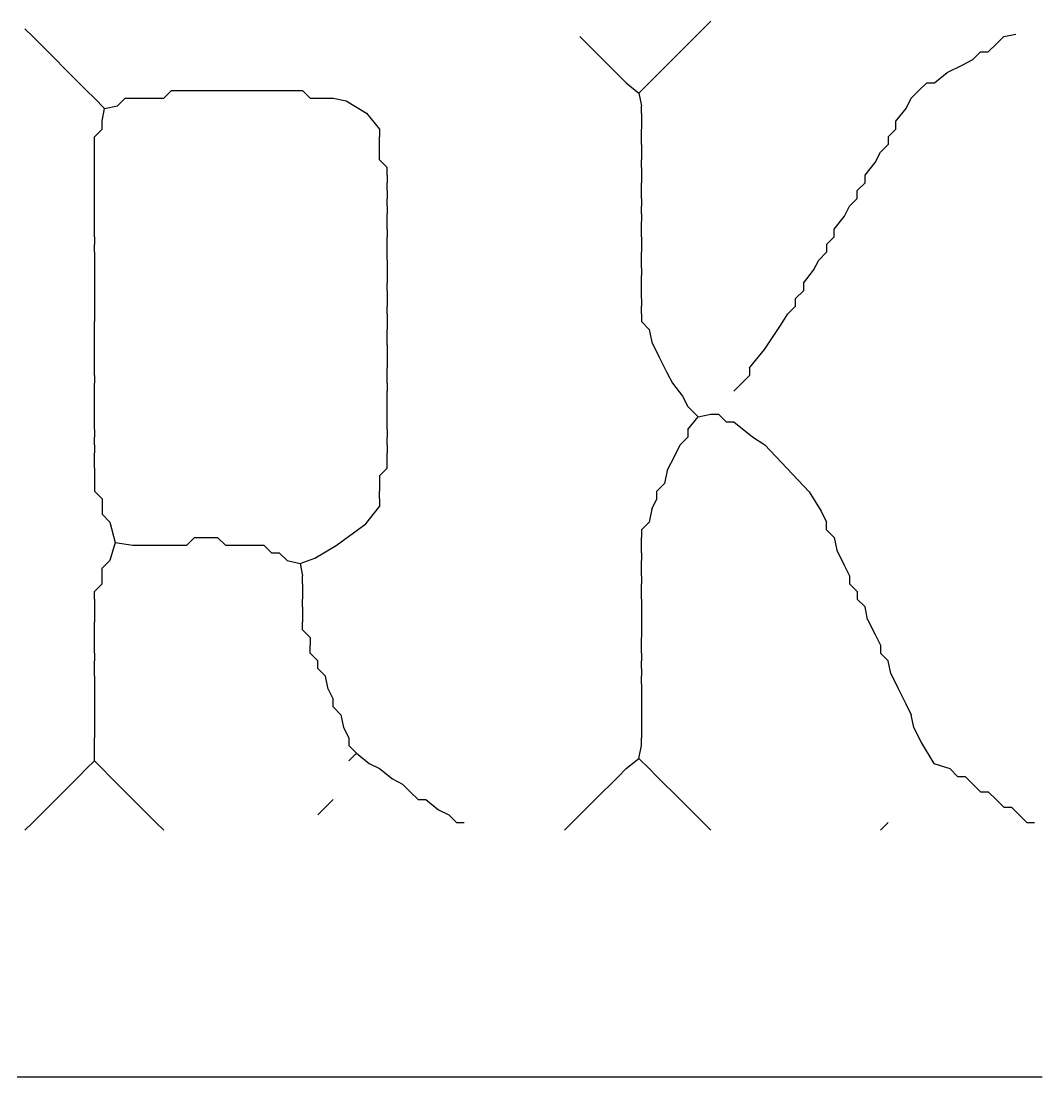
# Model space of a CAD drawing. Extents: x 0.5 to 4.01, y 0.5 to 4.16.
# Drawn here: x 2.205 to 2.6443, y 3.3833 to 3.84 of the extents above; entities that cross this region are included whole.
import ezdxf

# ---------------------------------------------------------------- set-up
doc = ezdxf.new("R2010")
doc.units = 0

msp = doc.modelspace()

# ---------------------------------------------------------------- linework, layer by layer
at = {"color": 1}
for p, q in [((2.20667, 3.83667, -0.00333), (2.21, 3.83333, -0.00667)), ((2.49667, 3.83333, -0.01), (2.5, 3.83667, -0.00667)), ((2.5, 3.83667, -0.00667), (2.50333, 3.84, -0.00333)), ((2.21, 3.83333, -0.00667), (2.21333, 3.83, -0.01)), ((2.44667, 3.83333, -0.00943), (2.45, 3.83, -0.01333)), ((2.49333, 3.83, -0.01333), (2.49667, 3.83333, -0.01)), ((2.62667, 3.83, -0.01333), (2.63, 3.83333, -0.01)), ((2.63, 3.83333, -0.01), (2.63524, 3.83429, -0.00807)), ((2.21333, 3.83, -0.01), (2.21667, 3.82667, -0.01333)), ((2.45, 3.83, -0.01333), (2.45333, 3.82667, -0.01667)), ((2.49, 3.82667, -0.01667), (2.49333, 3.83, -0.01333)), ((2.62333, 3.82667, -0.01491), (2.62667, 3.83, -0.01333)), ((2.21667, 3.82667, -0.01333), (2.22, 3.82333, -0.01667)), ((2.22, 3.82333, -0.01667), (2.22333, 3.82, -0.02)), ((2.45333, 3.82667, -0.01667), (2.45667, 3.82333, -0.02)), ((2.45667, 3.82333, -0.02), (2.46, 3.82, -0.02333)), ((2.48333, 3.82, -0.02333), (2.48667, 3.82333, -0.02)), ((2.48667, 3.82333, -0.02), (2.49, 3.82667, -0.01667)), ((2.612, 3.821, -0.02166), (2.61667, 3.82333, -0.01944)), ((2.61667, 3.82333, -0.01944), (2.62, 3.82667, -0.01667)), ((2.62, 3.82667, -0.01667), (2.62333, 3.82667, -0.01491)), ((2.22333, 3.82, -0.02), (2.22667, 3.81667, -0.02333)), ((2.46, 3.82, -0.02333), (2.46333, 3.81667, -0.02667)), ((2.48, 3.81667, -0.02667), (2.48333, 3.82, -0.02333)), ((2.6, 3.81333, -0.02848), (2.60556, 3.81778, -0.02468)), ((2.60556, 3.81778, -0.02468), (2.612, 3.821, -0.02166)), ((2.22667, 3.81667, -0.02333), (2.23, 3.81333, -0.02667)), ((2.23, 3.81333, -0.02667), (2.23333, 3.81, -0.03)), ((2.46333, 3.81667, -0.02667), (2.46667, 3.81333, -0.03)), ((2.46667, 3.81333, -0.03), (2.47222, 3.80889, -0.03333)), ((2.47222, 3.80889, -0.03333), (2.47667, 3.81333, -0.03)), ((2.47667, 3.81333, -0.03), (2.48, 3.81667, -0.02667)), ((2.59333, 3.81, -0.03283), (2.59667, 3.81333, -0.03)), ((2.59667, 3.81333, -0.03), (2.6, 3.81333, -0.02848)), ((2.23333, 3.81, -0.03), (2.23667, 3.80667, -0.03333)), ((2.26667, 3.80667, -0.03018), (2.27, 3.81, -0.03)), ((2.27, 3.81, -0.03), (2.27333, 3.81, -0.03)), ((2.27333, 3.81, -0.03), (2.27667, 3.81, -0.03)), ((2.27667, 3.81, -0.03), (2.28, 3.81, -0.03)), ((2.28, 3.81, -0.03), (2.28333, 3.81, -0.03)), ((2.28333, 3.81, -0.03), (2.28667, 3.81, -0.03)), ((2.28667, 3.81, -0.03), (2.29, 3.81, -0.03)), ((2.29, 3.81, -0.03), (2.29333, 3.81, -0.03)), ((2.29333, 3.81, -0.03), (2.29667, 3.81, -0.03)), ((2.29667, 3.81, -0.03), (2.3, 3.81, -0.03)), ((2.3, 3.81, -0.03), (2.30333, 3.81, -0.03)), ((2.30333, 3.81, -0.03), (2.30667, 3.81, -0.03)), ((2.30667, 3.81, -0.03), (2.31, 3.81, -0.03)), ((2.31, 3.81, -0.03), (2.31333, 3.81, -0.03)), ((2.31333, 3.81, -0.03), (2.31667, 3.81, -0.03)), ((2.31667, 3.81, -0.03), (2.32, 3.81, -0.03)), ((2.32, 3.81, -0.03), (2.32333, 3.81, -0.03)), ((2.32333, 3.81, -0.03), (2.32667, 3.81, -0.03)), ((2.32667, 3.81, -0.03), (2.33, 3.80667, -0.03018)), ((2.47222, 3.80889, -0.03333), (2.47333, 3.80333, -0.03333)), ((2.59, 3.80667, -0.03333), (2.59333, 3.81, -0.03283)), ((2.23667, 3.80667, -0.03333), (2.24111, 3.80222, -0.03667)), ((2.24667, 3.80333, -0.03543), (2.25, 3.80667, -0.03333)), ((2.25, 3.80667, -0.03333), (2.25333, 3.80667, -0.03333)), ((2.25333, 3.80667, -0.03333), (2.25667, 3.80667, -0.03283)), ((2.25667, 3.80667, -0.03283), (2.26, 3.80667, -0.03162)), ((2.26, 3.80667, -0.03162), (2.26333, 3.80667, -0.03073)), ((2.26333, 3.80667, -0.03073), (2.26667, 3.80667, -0.03018)), ((2.33, 3.80667, -0.03018), (2.33333, 3.80667, -0.03073)), ((2.33333, 3.80667, -0.03073), (2.33667, 3.80667, -0.03162)), ((2.33667, 3.80667, -0.03162), (2.34, 3.80667, -0.03283)), ((2.34, 3.80667, -0.03283), (2.34556, 3.80556, -0.03333)), ((2.34556, 3.80556, -0.03333), (2.35439, 3.80023, -0.03544)), ((2.58778, 3.80222, -0.033), (2.59, 3.80667, -0.03333)), ((2.24, 3.79667, -0.03606), (2.24111, 3.80222, -0.03667)), ((2.24111, 3.80222, -0.03667), (2.24667, 3.80333, -0.03543)), ((2.35439, 3.80023, -0.03544), (2.36, 3.79333, -0.0359)), ((2.47333, 3.8, -0.03333), (2.47333, 3.80333, -0.03333)), ((2.47333, 3.8, -0.03333), (2.47333, 3.79667, -0.03333)), ((2.58333, 3.79667, -0.03283), (2.58778, 3.80222, -0.033)), ((2.24, 3.79333, -0.03432), (2.24, 3.79667, -0.03606)), ((2.47333, 3.79667, -0.03333), (2.47333, 3.79333, -0.03333)), ((2.58333, 3.79333, -0.03283), (2.58333, 3.79667, -0.03283)), ((2.23667, 3.79, -0.03333), (2.24, 3.79333, -0.03432)), ((2.36, 3.79333, -0.0359), (2.36, 3.79, -0.0359)), ((2.47333, 3.79, -0.03333), (2.47333, 3.79333, -0.03333)), ((2.58, 3.79, -0.03283), (2.58333, 3.79333, -0.03283)), ((2.23667, 3.78667, -0.03333), (2.23667, 3.79, -0.03333)), ((2.23667, 3.78333, -0.03333), (2.23667, 3.78667, -0.03333)), ((2.36, 3.78667, -0.0348), (2.36, 3.79, -0.0359)), ((2.36, 3.78333, -0.03399), (2.36, 3.78667, -0.0348)), ((2.47333, 3.78667, -0.03333), (2.47333, 3.79, -0.03333)), ((2.47333, 3.78667, -0.03333), (2.47333, 3.78333, -0.03333)), ((2.57667, 3.78333, -0.03333), (2.58, 3.78667, -0.03283)), ((2.58, 3.79, -0.03283), (2.58, 3.78667, -0.03283)), ((2.23667, 3.78, -0.03333), (2.23667, 3.78333, -0.03333)), ((2.36, 3.78, -0.0335), (2.36, 3.78333, -0.03399)), ((2.47333, 3.78333, -0.03333), (2.47333, 3.78, -0.03333)), ((2.57444, 3.77889, -0.033), (2.57667, 3.78333, -0.03333)), ((2.23667, 3.77667, -0.03333), (2.23667, 3.78, -0.03333)), ((2.23667, 3.77333, -0.03333), (2.23667, 3.77667, -0.03333)), ((2.36, 3.78, -0.0335), (2.36333, 3.77667, -0.03333)), ((2.36333, 3.77333, -0.03333), (2.36333, 3.77667, -0.03333)), ((2.47333, 3.77667, -0.03333), (2.47333, 3.78, -0.03333)), ((2.47333, 3.77667, -0.03333), (2.47333, 3.77333, -0.03333)), ((2.57, 3.77333, -0.03283), (2.57444, 3.77889, -0.033)), ((2.23667, 3.77, -0.03333), (2.23667, 3.77333, -0.03333)), ((2.36333, 3.77333, -0.03333), (2.36333, 3.77, -0.03333)), ((2.47333, 3.77333, -0.03333), (2.47333, 3.77, -0.03333)), ((2.57, 3.77, -0.03283), (2.57, 3.77333, -0.03283)), ((2.23667, 3.76667, -0.03333), (2.23667, 3.77, -0.03333)), ((2.36333, 3.76667, -0.03333), (2.36333, 3.77, -0.03333)), ((2.47333, 3.76667, -0.03333), (2.47333, 3.77, -0.03333)), ((2.56667, 3.76667, -0.03283), (2.57, 3.77, -0.03283)), ((2.23667, 3.76333, -0.03333), (2.23667, 3.76667, -0.03333)), ((2.23667, 3.76, -0.03333), (2.23667, 3.76333, -0.03333)), ((2.36333, 3.76667, -0.03333), (2.36333, 3.76333, -0.03333)), ((2.36333, 3.76, -0.03333), (2.36333, 3.76333, -0.03333)), ((2.47333, 3.76333, -0.03333), (2.47333, 3.76667, -0.03333)), ((2.47333, 3.76333, -0.03333), (2.47333, 3.76, -0.03333)), ((2.56333, 3.76, -0.03333), (2.56667, 3.76333, -0.03283)), ((2.56667, 3.76333, -0.03283), (2.56667, 3.76667, -0.03283)), ((2.23667, 3.75667, -0.03333), (2.23667, 3.76, -0.03333)), ((2.36333, 3.76, -0.03333), (2.36333, 3.75667, -0.03333)), ((2.47333, 3.75667, -0.03333), (2.47333, 3.76, -0.03333)), ((2.56111, 3.75556, -0.033), (2.56333, 3.76, -0.03333)), ((2.23667, 3.75333, -0.03333), (2.23667, 3.75667, -0.03333)), ((2.36333, 3.75333, -0.03333), (2.36333, 3.75667, -0.03333)), ((2.47333, 3.75667, -0.03333), (2.47333, 3.75333, -0.03333)), ((2.55667, 3.75, -0.03283), (2.56111, 3.75556, -0.033)), ((2.23667, 3.75, -0.03333), (2.23667, 3.75333, -0.03333)), ((2.23667, 3.74667, -0.03333), (2.23667, 3.75, -0.03333)), ((2.36333, 3.75, -0.03333), (2.36333, 3.75333, -0.03333)), ((2.36333, 3.75, -0.03333), (2.36333, 3.74667, -0.03333)), ((2.47333, 3.75, -0.03333), (2.47333, 3.75333, -0.03333)), ((2.47333, 3.74667, -0.03333), (2.47333, 3.75, -0.03333)), ((2.55667, 3.74667, -0.03283), (2.55667, 3.75, -0.03283)), ((2.23667, 3.74667, -0.03333), (2.23667, 3.74333, -0.03333)), ((2.36333, 3.74333, -0.03333), (2.36333, 3.74667, -0.03333)), ((2.47333, 3.74667, -0.03333), (2.47333, 3.74333, -0.03333)), ((2.55333, 3.74333, -0.03283), (2.55667, 3.74667, -0.03283)), ((2.23667, 3.74, -0.03333), (2.23667, 3.74333, -0.03333)), ((2.36333, 3.74, -0.03333), (2.36333, 3.74333, -0.03333)), ((2.47333, 3.74333, -0.03333), (2.47333, 3.74, -0.03333)), ((2.55333, 3.74333, -0.03283), (2.55333, 3.74, -0.03283)), ((2.23667, 3.74, -0.03333), (2.23667, 3.73667, -0.03333)), ((2.23667, 3.73667, -0.03333), (2.23667, 3.73333, -0.03333)), ((2.36333, 3.73667, -0.03333), (2.36333, 3.74, -0.03333)), ((2.36333, 3.73667, -0.03333), (2.36333, 3.73333, -0.03333)), ((2.47333, 3.73667, -0.03333), (2.47333, 3.74, -0.03333)), ((2.47333, 3.73333, -0.03333), (2.47333, 3.73667, -0.03333)), ((2.54778, 3.73222, -0.033), (2.55, 3.73667, -0.03333)), ((2.55, 3.73667, -0.03333), (2.55333, 3.74, -0.03283)), ((2.23667, 3.73333, -0.03333), (2.23667, 3.73, -0.03333)), ((2.36333, 3.73333, -0.03333), (2.36333, 3.73, -0.03333)), ((2.47333, 3.73333, -0.03333), (2.47333, 3.73, -0.03333)), ((2.54333, 3.72667, -0.03283), (2.54778, 3.73222, -0.033)), ((2.23667, 3.73, -0.03333), (2.23667, 3.72667, -0.03333)), ((2.23667, 3.72667, -0.03333), (2.23667, 3.72333, -0.03333)), ((2.36333, 3.73, -0.03333), (2.36333, 3.72667, -0.03333)), ((2.36333, 3.72333, -0.03333), (2.36333, 3.72667, -0.03333)), ((2.47333, 3.72667, -0.0335), (2.47333, 3.73, -0.03333)), ((2.47333, 3.72333, -0.03399), (2.47333, 3.72667, -0.0335)), ((2.54333, 3.72667, -0.03283), (2.54333, 3.72333, -0.03283)), ((2.23667, 3.72333, -0.03333), (2.23667, 3.72, -0.03333)), ((2.36333, 3.72333, -0.03333), (2.36333, 3.72, -0.03333)), ((2.47333, 3.72, -0.0348), (2.47333, 3.72333, -0.03399)), ((2.54, 3.72, -0.03283), (2.54333, 3.72333, -0.03283)), ((2.23667, 3.72, -0.03333), (2.23667, 3.71667, -0.03333)), ((2.36333, 3.72, -0.03333), (2.36333, 3.71667, -0.03333)), ((2.47333, 3.72, -0.0348), (2.47333, 3.71667, -0.0359)), ((2.54, 3.71667, -0.03283), (2.54, 3.72, -0.03283)), ((2.23667, 3.71667, -0.03333), (2.23667, 3.71333, -0.03333)), ((2.23667, 3.71333, -0.03333), (2.23667, 3.71, -0.03333)), ((2.36333, 3.71333, -0.03333), (2.36333, 3.71667, -0.03333)), ((2.36333, 3.71333, -0.03333), (2.36333, 3.71, -0.03333)), ((2.47333, 3.71333, -0.03667), (2.47333, 3.71667, -0.0359)), ((2.47333, 3.71333, -0.03667), (2.47333, 3.71, -0.03667)), ((2.53312, 3.7079, -0.03359), (2.53667, 3.71333, -0.03333)), ((2.53667, 3.71333, -0.03333), (2.54, 3.71667, -0.03283)), ((2.23667, 3.70667, -0.03333), (2.23667, 3.71, -0.03333)), ((2.36333, 3.71, -0.03333), (2.36333, 3.70667, -0.03333)), ((2.47333, 3.71, -0.03667), (2.47667, 3.70667, -0.03801)), ((2.23667, 3.70333, -0.03333), (2.23667, 3.70667, -0.03333)), ((2.36333, 3.70333, -0.03333), (2.36333, 3.70667, -0.03333)), ((2.47667, 3.70667, -0.03801), (2.47778, 3.70111, -0.04005)), ((2.52651, 3.698, -0.03672), (2.53312, 3.7079, -0.03359)), ((2.23667, 3.7, -0.03333), (2.23667, 3.70333, -0.03333)), ((2.23667, 3.69667, -0.03333), (2.23667, 3.7, -0.03333)), ((2.36333, 3.7, -0.03333), (2.36333, 3.70333, -0.03333)), ((2.36333, 3.7, -0.03333), (2.36333, 3.69667, -0.03333)), ((2.47778, 3.70111, -0.04005), (2.481, 3.69467, -0.04311)), ((2.23667, 3.69333, -0.03333), (2.23667, 3.69667, -0.03333)), ((2.36333, 3.69667, -0.03333), (2.36333, 3.69333, -0.03333)), ((2.481, 3.69467, -0.04311), (2.48433, 3.688, -0.04684)), ((2.52, 3.69, -0.04216), (2.52651, 3.698, -0.03672)), ((2.23667, 3.69, -0.03333), (2.23667, 3.69333, -0.03333)), ((2.23667, 3.68667, -0.03333), (2.23667, 3.69, -0.03333)), ((2.36333, 3.69333, -0.03333), (2.36333, 3.69, -0.03333)), ((2.36333, 3.68667, -0.03333), (2.36333, 3.69, -0.03333)), ((2.52, 3.69, -0.04216), (2.52, 3.68667, -0.04346)), ((2.23667, 3.68667, -0.03333), (2.23667, 3.68333, -0.03333)), ((2.36333, 3.68333, -0.03333), (2.36333, 3.68667, -0.03333)), ((2.48433, 3.688, -0.04684), (2.48667, 3.68333, -0.05)), ((2.51667, 3.68333, -0.04714), (2.52, 3.68667, -0.04346)), ((2.23667, 3.68, -0.03333), (2.23667, 3.68333, -0.03333)), ((2.36333, 3.68333, -0.03333), (2.36333, 3.68, -0.03333)), ((2.48667, 3.68333, -0.05), (2.49111, 3.67778, -0.05367)), ((2.51333, 3.68, -0.05044), (2.51667, 3.68333, -0.04714)), ((2.23667, 3.67667, -0.03333), (2.23667, 3.68, -0.03333)), ((2.23667, 3.67333, -0.03333), (2.23667, 3.67667, -0.03333)), ((2.36333, 3.67667, -0.03333), (2.36333, 3.68, -0.03333)), ((2.36333, 3.67333, -0.03333), (2.36333, 3.67667, -0.03333)), ((2.49111, 3.67778, -0.05367), (2.49333, 3.67333, -0.05667)), ((2.23667, 3.67, -0.03333), (2.23667, 3.67333, -0.03333)), ((2.36333, 3.67, -0.03333), (2.36333, 3.67333, -0.03333)), ((2.49333, 3.67333, -0.05667), (2.49778, 3.66889, -0.06012)), ((2.23667, 3.66667, -0.03333), (2.23667, 3.67, -0.03333)), ((2.36333, 3.66667, -0.03333), (2.36333, 3.67, -0.03333)), ((2.49333, 3.66333, -0.05667), (2.49778, 3.66889, -0.06012)), ((2.49778, 3.66889, -0.06012), (2.50333, 3.67, -0.06009)), ((2.50333, 3.67, -0.06009), (2.50667, 3.67, -0.06)), ((2.50667, 3.67, -0.06), (2.51, 3.66667, -0.05706)), ((2.23667, 3.66333, -0.03333), (2.23667, 3.66667, -0.03333)), ((2.23667, 3.66333, -0.03333), (2.23667, 3.66, -0.03333)), ((2.36333, 3.66333, -0.03333), (2.36333, 3.66667, -0.03333)), ((2.36333, 3.66333, -0.03333), (2.36333, 3.66, -0.03333)), ((2.49333, 3.66333, -0.05667), (2.49333, 3.66, -0.05518)), ((2.51, 3.66667, -0.05706), (2.51333, 3.66667, -0.05518)), ((2.51333, 3.66667, -0.05518), (2.52133, 3.66015, -0.04938)), ((2.23667, 3.65667, -0.03333), (2.23667, 3.66, -0.03333)), ((2.36333, 3.65667, -0.03333), (2.36333, 3.66, -0.03333)), ((2.49, 3.65667, -0.05333), (2.49333, 3.66, -0.05518)), ((2.52133, 3.66015, -0.04938), (2.52667, 3.65667, -0.04643)), ((2.23667, 3.65667, -0.03333), (2.23667, 3.65333, -0.03333)), ((2.36333, 3.65667, -0.03333), (2.36333, 3.65333, -0.03333)), ((2.48767, 3.652, -0.05026), (2.49, 3.65667, -0.05333)), ((2.52667, 3.65667, -0.04643), (2.54582, 3.63644, -0.03594)), ((2.23667, 3.65, -0.03333), (2.23667, 3.65333, -0.03333)), ((2.23667, 3.64667, -0.03333), (2.23667, 3.65, -0.03333)), ((2.36333, 3.65, -0.03333), (2.36333, 3.65333, -0.03333)), ((2.36333, 3.64667, -0.03333), (2.36333, 3.65, -0.03333)), ((2.48444, 3.64556, -0.0469), (2.48767, 3.652, -0.05026)), ((2.23667, 3.64667, -0.03333), (2.23667, 3.64333, -0.03333)), ((2.36, 3.64333, -0.0335), (2.36333, 3.64667, -0.03333)), ((2.48444, 3.64556, -0.0469), (2.48333, 3.64, -0.04485)), ((2.23667, 3.64333, -0.03333), (2.23667, 3.64, -0.03333)), ((2.23667, 3.64, -0.03333), (2.23667, 3.63667, -0.03333)), ((2.36, 3.64333, -0.0335), (2.36, 3.64, -0.03399)), ((2.36, 3.64, -0.03399), (2.36, 3.63667, -0.0348)), ((2.48, 3.63667, -0.04333), (2.48333, 3.64, -0.04485)), ((2.23667, 3.63667, -0.03333), (2.24, 3.63333, -0.03432)), ((2.36, 3.63333, -0.0359), (2.36, 3.63667, -0.0348)), ((2.48, 3.63333, -0.04243), (2.48, 3.63667, -0.04333)), ((2.54582, 3.63644, -0.03594), (2.551, 3.628, -0.03485)), ((2.24, 3.63333, -0.03432), (2.24, 3.63, -0.03606)), ((2.36, 3.63333, -0.0359), (2.36, 3.63, -0.0359)), ((2.47778, 3.62889, -0.04005), (2.48, 3.63333, -0.04243)), ((2.24, 3.63, -0.03606), (2.24, 3.62667, -0.03667)), ((2.24, 3.62667, -0.03667), (2.24333, 3.62333, -0.03771)), ((2.35403, 3.62252, -0.03557), (2.36, 3.63, -0.0359)), ((2.47778, 3.62889, -0.04005), (2.47667, 3.62333, -0.03801)), ((2.551, 3.628, -0.03485), (2.55333, 3.62333, -0.0348)), ((2.24333, 3.62333, -0.03771), (2.24571, 3.61453, -0.03994)), ((2.34124, 3.61312, -0.03564), (2.35403, 3.62252, -0.03557)), ((2.47333, 3.62, -0.03667), (2.47667, 3.62333, -0.03801)), ((2.55333, 3.62, -0.03432), (2.55333, 3.62333, -0.0348)), ((2.47333, 3.62, -0.03667), (2.47333, 3.61667, -0.03667)), ((2.55333, 3.62, -0.03432), (2.55667, 3.61667, -0.03432)), ((2.24571, 3.61453, -0.03994), (2.24333, 3.60667, -0.03771)), ((2.24571, 3.61453, -0.03994), (2.25333, 3.61333, -0.03727)), ((2.25333, 3.61333, -0.03727), (2.25667, 3.61333, -0.0359)), ((2.25667, 3.61333, -0.0359), (2.26, 3.61333, -0.0348)), ((2.26, 3.61333, -0.0348), (2.26333, 3.61333, -0.03399)), ((2.26333, 3.61333, -0.03399), (2.26667, 3.61333, -0.03283)), ((2.26667, 3.61333, -0.03283), (2.27, 3.61333, -0.03162)), ((2.27, 3.61333, -0.03162), (2.27333, 3.61333, -0.03073)), ((2.27333, 3.61333, -0.03073), (2.27667, 3.61333, -0.03018)), ((2.27667, 3.61333, -0.03018), (2.28, 3.61667, -0.03)), ((2.28, 3.61667, -0.03), (2.28333, 3.61667, -0.03)), ((2.28333, 3.61667, -0.03), (2.28667, 3.61667, -0.03)), ((2.28667, 3.61667, -0.03), (2.29, 3.61667, -0.03)), ((2.29, 3.61667, -0.03), (2.29333, 3.61333, -0.03018)), ((2.29333, 3.61333, -0.03018), (2.29667, 3.61333, -0.03073)), ((2.29667, 3.61333, -0.03073), (2.3, 3.61333, -0.03162)), ((2.3, 3.61333, -0.03162), (2.30333, 3.61333, -0.03283)), ((2.30333, 3.61333, -0.03283), (2.30667, 3.61333, -0.03333)), ((2.30667, 3.61333, -0.03333), (2.31, 3.61333, -0.03333)), ((2.31, 3.61333, -0.03333), (2.31333, 3.61, -0.03543)), ((2.332, 3.60767, -0.03855), (2.34124, 3.61312, -0.03564)), ((2.47333, 3.61333, -0.0359), (2.47333, 3.61667, -0.03667)), ((2.47333, 3.61, -0.0348), (2.47333, 3.61333, -0.0359)), ((2.55667, 3.61667, -0.03432), (2.55778, 3.61111, -0.03437)), ((2.31333, 3.61, -0.03543), (2.31667, 3.61, -0.03667)), ((2.31667, 3.61, -0.03667), (2.32, 3.60667, -0.03801)), ((2.47333, 3.61, -0.0348), (2.47333, 3.60667, -0.03399)), ((2.55778, 3.61111, -0.03437), (2.561, 3.60467, -0.03485)), ((2.24, 3.60333, -0.03667), (2.24333, 3.60667, -0.03771)), ((2.24, 3.6, -0.03606), (2.24, 3.60333, -0.03667)), ((2.32, 3.60667, -0.03801), (2.32567, 3.60533, -0.04028)), ((2.32567, 3.60533, -0.04028), (2.332, 3.60767, -0.03855)), ((2.32567, 3.60533, -0.04028), (2.32667, 3.6, -0.03887)), ((2.47333, 3.60333, -0.0335), (2.47333, 3.60667, -0.03399)), ((2.47333, 3.6, -0.03333), (2.47333, 3.60333, -0.0335)), ((2.561, 3.60467, -0.03485), (2.56333, 3.6, -0.0348)), ((2.24, 3.59667, -0.03432), (2.24, 3.6, -0.03606)), ((2.32667, 3.59667, -0.03727), (2.32667, 3.6, -0.03887)), ((2.47333, 3.6, -0.03333), (2.47333, 3.59667, -0.03333)), ((2.56333, 3.6, -0.0348), (2.56333, 3.59667, -0.03432)), ((2.23667, 3.59333, -0.03333), (2.24, 3.59667, -0.03432)), ((2.32667, 3.59667, -0.03727), (2.32667, 3.59333, -0.0359)), ((2.47333, 3.59333, -0.03333), (2.47333, 3.59667, -0.03333)), ((2.56333, 3.59667, -0.03432), (2.56667, 3.59333, -0.03432)), ((2.23667, 3.59, -0.03333), (2.23667, 3.59333, -0.03333)), ((2.23667, 3.59, -0.03333), (2.23667, 3.58667, -0.03333)), ((2.32667, 3.59333, -0.0359), (2.32667, 3.59, -0.0348)), ((2.32667, 3.58667, -0.03399), (2.32667, 3.59, -0.0348)), ((2.47333, 3.59, -0.03333), (2.47333, 3.59333, -0.03333)), ((2.47333, 3.59, -0.03333), (2.47333, 3.58667, -0.03333)), ((2.56667, 3.59333, -0.03432), (2.56667, 3.59, -0.03432)), ((2.56667, 3.59, -0.03432), (2.57, 3.58667, -0.03399)), ((2.23667, 3.58667, -0.03333), (2.23667, 3.58333, -0.03333)), ((2.32667, 3.58667, -0.03399), (2.32667, 3.58333, -0.03283)), ((2.47333, 3.58667, -0.03333), (2.47333, 3.58333, -0.03333)), ((2.57111, 3.58111, -0.03333), (2.57, 3.58667, -0.03399)), ((2.23667, 3.58333, -0.03333), (2.23667, 3.58, -0.03333)), ((2.32667, 3.58333, -0.03283), (2.32667, 3.58, -0.03162)), ((2.47333, 3.58333, -0.03333), (2.47333, 3.58, -0.03333)), ((2.57111, 3.58111, -0.03333), (2.57433, 3.57467, -0.03343)), ((2.23667, 3.57667, -0.03333), (2.23667, 3.58, -0.03333)), ((2.23667, 3.57333, -0.03333), (2.23667, 3.57667, -0.03333)), ((2.32667, 3.57667, -0.03073), (2.32667, 3.58, -0.03162)), ((2.32667, 3.57667, -0.03073), (2.33, 3.57333, -0.03073)), ((2.47333, 3.58, -0.03333), (2.47333, 3.57667, -0.03333)), ((2.47333, 3.57667, -0.03333), (2.47333, 3.57333, -0.03333)), ((2.23667, 3.57, -0.03333), (2.23667, 3.57333, -0.03333)), ((2.33, 3.57333, -0.03073), (2.33, 3.57, -0.03162)), ((2.47333, 3.57, -0.03333), (2.47333, 3.57333, -0.03333)), ((2.57433, 3.57467, -0.03343), (2.57667, 3.57, -0.03432)), ((2.23667, 3.56667, -0.03333), (2.23667, 3.57, -0.03333)), ((2.23667, 3.56667, -0.03333), (2.23667, 3.56333, -0.03333)), ((2.33, 3.56667, -0.03073), (2.33, 3.57, -0.03162)), ((2.33, 3.56667, -0.03073), (2.33333, 3.56333, -0.03145)), ((2.47333, 3.56667, -0.03333), (2.47333, 3.57, -0.03333)), ((2.47333, 3.56667, -0.03333), (2.47333, 3.56333, -0.03333)), ((2.57667, 3.57, -0.03432), (2.57667, 3.56667, -0.03399)), ((2.57667, 3.56667, -0.03399), (2.58, 3.56333, -0.03399)), ((2.23667, 3.56, -0.03333), (2.23667, 3.56333, -0.03333)), ((2.33333, 3.56, -0.03145), (2.33333, 3.56333, -0.03145)), ((2.47333, 3.56, -0.03333), (2.47333, 3.56333, -0.03333)), ((2.58111, 3.55778, -0.03333), (2.58, 3.56333, -0.03399)), ((2.23667, 3.55667, -0.03333), (2.23667, 3.56, -0.03333)), ((2.33333, 3.56, -0.03145), (2.33667, 3.55667, -0.03145)), ((2.47333, 3.56, -0.03333), (2.47333, 3.55667, -0.03333)), ((2.58111, 3.55778, -0.03333), (2.58433, 3.55133, -0.03343)), ((2.23667, 3.55667, -0.03333), (2.23667, 3.55333, -0.03333)), ((2.23667, 3.55333, -0.03333), (2.23667, 3.55, -0.03333)), ((2.33778, 3.55111, -0.03103), (2.33667, 3.55667, -0.03145)), ((2.47333, 3.55333, -0.03333), (2.47333, 3.55667, -0.03333)), ((2.47333, 3.55333, -0.03333), (2.47333, 3.55, -0.03333)), ((2.23667, 3.55, -0.03333), (2.23667, 3.54667, -0.03333)), ((2.33778, 3.55111, -0.03103), (2.34, 3.54667, -0.03162)), ((2.47333, 3.55, -0.03333), (2.47333, 3.54667, -0.03333)), ((2.58433, 3.55133, -0.03343), (2.58767, 3.54467, -0.03343)), ((2.23667, 3.54667, -0.03333), (2.23667, 3.54333, -0.03333)), ((2.34, 3.54333, -0.03145), (2.34, 3.54667, -0.03162)), ((2.47333, 3.54667, -0.03333), (2.47333, 3.54333, -0.03333)), ((2.58767, 3.54467, -0.03343), (2.59, 3.54, -0.03399)), ((2.23667, 3.54333, -0.03333), (2.23667, 3.54, -0.03333)), ((2.23667, 3.54, -0.03333), (2.23667, 3.53667, -0.03333)), ((2.34, 3.54333, -0.03145), (2.34333, 3.54, -0.03145)), ((2.34333, 3.54, -0.03145), (2.34444, 3.53444, -0.03127)), ((2.47333, 3.54333, -0.03333), (2.47333, 3.54, -0.03333)), ((2.47333, 3.54, -0.03333), (2.47333, 3.53667, -0.03333)), ((2.59111, 3.53444, -0.03322), (2.59, 3.54, -0.03399)), ((2.23667, 3.53667, -0.03333), (2.23667, 3.53333, -0.03333)), ((2.47333, 3.53667, -0.03333), (2.47333, 3.53333, -0.03333)), ((2.23667, 3.53333, -0.03333), (2.23667, 3.53, -0.03333)), ((2.34444, 3.53444, -0.03127), (2.34667, 3.53, -0.03283)), ((2.47333, 3.53333, -0.03333), (2.47333, 3.53, -0.03333)), ((2.59111, 3.53444, -0.03322), (2.59433, 3.528, -0.03343)), ((2.23667, 3.52667, -0.03333), (2.23667, 3.53, -0.03333)), ((2.23667, 3.52333, -0.03333), (2.23667, 3.52667, -0.03333)), ((2.34667, 3.53, -0.03283), (2.34667, 3.52667, -0.03162)), ((2.34667, 3.52667, -0.03162), (2.35, 3.52333, -0.03162)), ((2.47222, 3.52111, -0.03333), (2.47333, 3.52667, -0.03333)), ((2.47333, 3.52667, -0.03333), (2.47333, 3.53, -0.03333)), ((2.59433, 3.528, -0.03343), (2.59977, 3.51894, -0.03136)), ((2.23667, 3.52, -0.03333), (2.23667, 3.52333, -0.03333)), ((2.34667, 3.52, -0.02981), (2.35, 3.52333, -0.03162)), ((2.35, 3.52333, -0.03162), (2.35556, 3.51889, -0.02779)), ((2.46667, 3.51667, -0.03), (2.47222, 3.52111, -0.03333)), ((2.47222, 3.52111, -0.03333), (2.47667, 3.51667, -0.03)), ((2.23, 3.51333, -0.02667), (2.23333, 3.51667, -0.03)), ((2.23333, 3.51667, -0.03), (2.23667, 3.52, -0.03333)), ((2.23667, 3.52, -0.03333), (2.24, 3.51667, -0.03)), ((2.24, 3.51667, -0.03), (2.24333, 3.51333, -0.02667)), ((2.35556, 3.51889, -0.02779), (2.36, 3.51667, -0.02539)), ((2.36, 3.51667, -0.02539), (2.36556, 3.51222, -0.02147)), ((2.46333, 3.51333, -0.02667), (2.46667, 3.51667, -0.03)), ((2.47667, 3.51667, -0.03), (2.48, 3.51333, -0.02667)), ((2.59977, 3.51894, -0.03136), (2.60667, 3.51667, -0.02687)), ((2.60667, 3.51667, -0.02687), (2.61, 3.51333, -0.02427)), ((2.22667, 3.51, -0.02333), (2.23, 3.51333, -0.02667)), ((2.24333, 3.51333, -0.02667), (2.24667, 3.51, -0.02333)), ((2.36556, 3.51222, -0.02147), (2.37, 3.51, -0.01944)), ((2.46, 3.51, -0.02333), (2.46333, 3.51333, -0.02667)), ((2.48, 3.51333, -0.02667), (2.48333, 3.51, -0.02333)), ((2.61, 3.51333, -0.02427), (2.61333, 3.51333, -0.02236)), ((2.61333, 3.51333, -0.02236), (2.61667, 3.51, -0.02)), ((2.22333, 3.50667, -0.02), (2.22667, 3.51, -0.02333)), ((2.24667, 3.51, -0.02333), (2.25, 3.50667, -0.02)), ((2.37, 3.51, -0.01944), (2.37333, 3.50667, -0.01667)), ((2.45667, 3.50667, -0.02), (2.46, 3.51, -0.02333)), ((2.48333, 3.51, -0.02333), (2.48667, 3.50667, -0.02)), ((2.61667, 3.51, -0.02), (2.62, 3.50667, -0.01667)), ((2.21667, 3.5, -0.01333), (2.22, 3.50333, -0.01667)), ((2.22, 3.50333, -0.01667), (2.22333, 3.50667, -0.02)), ((2.25, 3.50667, -0.02), (2.25333, 3.50333, -0.01667)), ((2.25333, 3.50333, -0.01667), (2.25667, 3.5, -0.01333)), ((2.33667, 3.5, -0.01333), (2.34, 3.50333, -0.01667)), ((2.37333, 3.50667, -0.01667), (2.37667, 3.50333, -0.01333)), ((2.37667, 3.50333, -0.01333), (2.38, 3.50333, -0.01202)), ((2.38, 3.50333, -0.01202), (2.38556, 3.49889, -0.00804)), ((2.45, 3.5, -0.01333), (2.45333, 3.50333, -0.01667)), ((2.45333, 3.50333, -0.01667), (2.45667, 3.50667, -0.02)), ((2.48667, 3.50667, -0.02), (2.49, 3.50333, -0.01667)), ((2.49, 3.50333, -0.01667), (2.49333, 3.5, -0.01333)), ((2.62, 3.50667, -0.01667), (2.62333, 3.50667, -0.01491)), ((2.62333, 3.50667, -0.01491), (2.62667, 3.50333, -0.01333)), ((2.62667, 3.50333, -0.01333), (2.63, 3.5, -0.01)), ((2.21333, 3.49667, -0.01), (2.21667, 3.5, -0.01333)), ((2.25667, 3.5, -0.01333), (2.26, 3.49667, -0.01)), ((2.33333, 3.49667, -0.00943), (2.33667, 3.5, -0.01333)), ((2.38556, 3.49889, -0.00804), (2.39, 3.49667, -0.00667)), ((2.44667, 3.49667, -0.01), (2.45, 3.5, -0.01333)), ((2.49333, 3.5, -0.01333), (2.49667, 3.49667, -0.01)), ((2.63, 3.5, -0.01), (2.63333, 3.5, -0.00943)), ((2.63333, 3.5, -0.00943), (2.63667, 3.49667, -0.00667)), ((2.21, 3.49333, -0.00667), (2.21333, 3.49667, -0.01)), ((2.26, 3.49667, -0.01), (2.26333, 3.49333, -0.00667)), ((2.39, 3.49667, -0.00667), (2.39333, 3.49333, -0.00333)), ((2.44333, 3.49333, -0.00667), (2.44667, 3.49667, -0.01)), ((2.49667, 3.49667, -0.01), (2.5, 3.49333, -0.00667)), ((2.63667, 3.49667, -0.00667), (2.64, 3.49333, -0.00333)), ((2.20667, 3.49, -0.00333), (2.21, 3.49333, -0.00667)), ((2.26333, 3.49333, -0.00667), (2.26667, 3.49, -0.00333)), ((2.39333, 3.49333, -0.00333), (2.39667, 3.49333, -0.00333)), ((2.44, 3.49, -0.00333), (2.44333, 3.49333, -0.00667)), ((2.5, 3.49333, -0.00667), (2.50333, 3.49, -0.00333)), ((2.57667, 3.49, -0.00333), (2.58, 3.49333, -0.00667)), ((2.64, 3.49333, -0.00333), (2.64333, 3.49333, -0.00333)), ((2.20333, 3.38333, -0.04333), (2.20667, 3.38333, -0.04333)), ((2.20667, 3.38333, -0.04333), (2.21, 3.38333, -0.04333)), ((2.21, 3.38333, -0.04333), (2.21333, 3.38333, -0.04333)), ((2.21333, 3.38333, -0.04333), (2.21667, 3.38333, -0.04333)), ((2.21667, 3.38333, -0.04333), (2.22, 3.38333, -0.04333)), ((2.22, 3.38333, -0.04333), (2.22333, 3.38333, -0.04333)), ((2.22333, 3.38333, -0.04333), (2.22667, 3.38333, -0.04333)), ((2.22667, 3.38333, -0.04333), (2.23, 3.38333, -0.04333)), ((2.23, 3.38333, -0.04333), (2.23333, 3.38333, -0.04333)), ((2.23333, 3.38333, -0.04333), (2.23667, 3.38333, -0.04333)), ((2.23667, 3.38333, -0.04333), (2.24, 3.38333, -0.04333)), ((2.24, 3.38333, -0.04333), (2.24333, 3.38333, -0.04333)), ((2.24333, 3.38333, -0.04333), (2.24667, 3.38333, -0.04333)), ((2.24667, 3.38333, -0.04333), (2.25, 3.38333, -0.04333)), ((2.25, 3.38333, -0.04333), (2.25333, 3.38333, -0.04333)), ((2.25333, 3.38333, -0.04333), (2.25667, 3.38333, -0.04333)), ((2.25667, 3.38333, -0.04333), (2.26, 3.38333, -0.04333)), ((2.26, 3.38333, -0.04333), (2.26333, 3.38333, -0.04333)), ((2.26333, 3.38333, -0.04333), (2.26667, 3.38333, -0.04333)), ((2.26667, 3.38333, -0.04333), (2.27, 3.38333, -0.04333)), ((2.27, 3.38333, -0.04333), (2.27333, 3.38333, -0.04333)), ((2.27333, 3.38333, -0.04333), (2.27667, 3.38333, -0.04333)), ((2.27667, 3.38333, -0.04333), (2.28, 3.38333, -0.04333)), ((2.28, 3.38333, -0.04333), (2.28333, 3.38333, -0.04333)), ((2.28333, 3.38333, -0.04333), (2.28667, 3.38333, -0.04333)), ((2.28667, 3.38333, -0.04333), (2.29, 3.38333, -0.04333)), ((2.29, 3.38333, -0.04333), (2.29333, 3.38333, -0.04333)), ((2.29333, 3.38333, -0.04333), (2.29667, 3.38333, -0.04333)), ((2.29667, 3.38333, -0.04333), (2.3, 3.38333, -0.04333)), ((2.3, 3.38333, -0.04333), (2.30333, 3.38333, -0.04333)), ((2.30333, 3.38333, -0.04333), (2.30667, 3.38333, -0.04333)), ((2.30667, 3.38333, -0.04333), (2.31, 3.38333, -0.04333)), ((2.31, 3.38333, -0.04333), (2.31333, 3.38333, -0.04333)), ((2.31333, 3.38333, -0.04333), (2.31667, 3.38333, -0.04333)), ((2.31667, 3.38333, -0.04333), (2.32, 3.38333, -0.04333)), ((2.32, 3.38333, -0.04333), (2.32333, 3.38333, -0.04333)), ((2.32333, 3.38333, -0.04333), (2.32667, 3.38333, -0.04333)), ((2.32667, 3.38333, -0.04333), (2.33, 3.38333, -0.04333)), ((2.33, 3.38333, -0.04333), (2.33333, 3.38333, -0.04333)), ((2.33333, 3.38333, -0.04333), (2.33667, 3.38333, -0.04333)), ((2.33667, 3.38333, -0.04333), (2.34, 3.38333, -0.04333)), ((2.34, 3.38333, -0.04333), (2.34333, 3.38333, -0.04333)), ((2.34333, 3.38333, -0.04333), (2.34667, 3.38333, -0.04333)), ((2.34667, 3.38333, -0.04333), (2.35, 3.38333, -0.04333)), ((2.35, 3.38333, -0.04333), (2.35333, 3.38333, -0.04333)), ((2.35333, 3.38333, -0.04333), (2.35667, 3.38333, -0.04333)), ((2.35667, 3.38333, -0.04333), (2.36, 3.38333, -0.04333)), ((2.36, 3.38333, -0.04333), (2.36333, 3.38333, -0.04333)), ((2.36333, 3.38333, -0.04333), (2.36667, 3.38333, -0.04333)), ((2.36667, 3.38333, -0.04333), (2.37, 3.38333, -0.04333)), ((2.37, 3.38333, -0.04333), (2.37333, 3.38333, -0.04333)), ((2.37333, 3.38333, -0.04333), (2.37667, 3.38333, -0.04333)), ((2.37667, 3.38333, -0.04333), (2.38, 3.38333, -0.04333)), ((2.38, 3.38333, -0.04333), (2.38333, 3.38333, -0.04333)), ((2.38333, 3.38333, -0.04333), (2.38667, 3.38333, -0.04333)), ((2.38667, 3.38333, -0.04333), (2.39, 3.38333, -0.04333)), ((2.39, 3.38333, -0.04333), (2.39333, 3.38333, -0.04333)), ((2.39333, 3.38333, -0.04333), (2.39667, 3.38333, -0.04333)), ((2.39667, 3.38333, -0.04333), (2.4, 3.38333, -0.04333)), ((2.4, 3.38333, -0.04333), (2.40333, 3.38333, -0.04333)), ((2.40333, 3.38333, -0.04333), (2.40667, 3.38333, -0.04333)), ((2.40667, 3.38333, -0.04333), (2.41, 3.38333, -0.04333)), ((2.41, 3.38333, -0.04333), (2.41333, 3.38333, -0.04333)), ((2.41333, 3.38333, -0.04333), (2.41667, 3.38333, -0.04333)), ((2.41667, 3.38333, -0.04333), (2.42, 3.38333, -0.04333)), ((2.42, 3.38333, -0.04333), (2.42333, 3.38333, -0.04333)), ((2.42333, 3.38333, -0.04333), (2.42667, 3.38333, -0.04333)), ((2.42667, 3.38333, -0.04333), (2.43, 3.38333, -0.04333)), ((2.43, 3.38333, -0.04333), (2.43333, 3.38333, -0.04333)), ((2.43333, 3.38333, -0.04333), (2.43667, 3.38333, -0.04333)), ((2.43667, 3.38333, -0.04333), (2.44, 3.38333, -0.04333)), ((2.44, 3.38333, -0.04333), (2.44333, 3.38333, -0.04333)), ((2.44333, 3.38333, -0.04333), (2.44667, 3.38333, -0.04333)), ((2.44667, 3.38333, -0.04333), (2.45, 3.38333, -0.04333)), ((2.45, 3.38333, -0.04333), (2.45333, 3.38333, -0.04333)), ((2.45333, 3.38333, -0.04333), (2.45667, 3.38333, -0.04333)), ((2.45667, 3.38333, -0.04333), (2.46, 3.38333, -0.04333)), ((2.46, 3.38333, -0.04333), (2.46333, 3.38333, -0.04333)), ((2.46333, 3.38333, -0.04333), (2.46667, 3.38333, -0.04333)), ((2.46667, 3.38333, -0.04333), (2.47, 3.38333, -0.04333)), ((2.47, 3.38333, -0.04333), (2.47333, 3.38333, -0.04333)), ((2.47333, 3.38333, -0.04333), (2.47667, 3.38333, -0.04333)), ((2.47667, 3.38333, -0.04333), (2.48, 3.38333, -0.04333)), ((2.48, 3.38333, -0.04333), (2.48333, 3.38333, -0.04333)), ((2.48333, 3.38333, -0.04333), (2.48667, 3.38333, -0.04333)), ((2.48667, 3.38333, -0.04333), (2.49, 3.38333, -0.04333)), ((2.49, 3.38333, -0.04333), (2.49333, 3.38333, -0.04333)), ((2.49333, 3.38333, -0.04333), (2.49667, 3.38333, -0.04333)), ((2.49667, 3.38333, -0.04333), (2.5, 3.38333, -0.04333)), ((2.5, 3.38333, -0.04333), (2.50333, 3.38333, -0.04333)), ((2.50333, 3.38333, -0.04333), (2.50667, 3.38333, -0.04333)), ((2.50667, 3.38333, -0.04333), (2.51, 3.38333, -0.04333)), ((2.51, 3.38333, -0.04333), (2.51333, 3.38333, -0.04333)), ((2.51333, 3.38333, -0.04333), (2.51667, 3.38333, -0.04333)), ((2.51667, 3.38333, -0.04333), (2.52, 3.38333, -0.04333)), ((2.52, 3.38333, -0.04333), (2.52333, 3.38333, -0.04333)), ((2.52333, 3.38333, -0.04333), (2.52667, 3.38333, -0.04333)), ((2.52667, 3.38333, -0.04333), (2.53, 3.38333, -0.04333)), ((2.53, 3.38333, -0.04333), (2.53333, 3.38333, -0.04333)), ((2.53333, 3.38333, -0.04333), (2.53667, 3.38333, -0.04333)), ((2.53667, 3.38333, -0.04333), (2.54, 3.38333, -0.04333)), ((2.54, 3.38333, -0.04333), (2.54333, 3.38333, -0.04333)), ((2.54333, 3.38333, -0.04333), (2.54667, 3.38333, -0.04333)), ((2.54667, 3.38333, -0.04333), (2.55, 3.38333, -0.04333)), ((2.55, 3.38333, -0.04333), (2.55333, 3.38333, -0.04333)), ((2.55333, 3.38333, -0.04333), (2.55667, 3.38333, -0.04333)), ((2.55667, 3.38333, -0.04333), (2.56, 3.38333, -0.04333)), ((2.56, 3.38333, -0.04333), (2.56333, 3.38333, -0.04333)), ((2.56333, 3.38333, -0.04333), (2.56667, 3.38333, -0.04333)), ((2.56667, 3.38333, -0.04333), (2.57, 3.38333, -0.04333)), ((2.57, 3.38333, -0.04333), (2.57333, 3.38333, -0.04333)), ((2.57333, 3.38333, -0.04333), (2.57667, 3.38333, -0.04333)), ((2.57667, 3.38333, -0.04333), (2.58, 3.38333, -0.04333)), ((2.58, 3.38333, -0.04333), (2.58333, 3.38333, -0.04333)), ((2.58333, 3.38333, -0.04333), (2.58667, 3.38333, -0.04333)), ((2.58667, 3.38333, -0.04333), (2.59, 3.38333, -0.04333)), ((2.59, 3.38333, -0.04333), (2.59333, 3.38333, -0.04333)), ((2.59333, 3.38333, -0.04333), (2.59667, 3.38333, -0.04333)), ((2.59667, 3.38333, -0.04333), (2.6, 3.38333, -0.04333)), ((2.6, 3.38333, -0.04333), (2.60333, 3.38333, -0.04333)), ((2.60333, 3.38333, -0.04333), (2.60667, 3.38333, -0.04333)), ((2.60667, 3.38333, -0.04333), (2.61, 3.38333, -0.04333)), ((2.61, 3.38333, -0.04333), (2.61333, 3.38333, -0.04333)), ((2.61333, 3.38333, -0.04333), (2.61667, 3.38333, -0.04333)), ((2.61667, 3.38333, -0.04333), (2.62, 3.38333, -0.04333)), ((2.62, 3.38333, -0.04333), (2.62333, 3.38333, -0.04333)), ((2.62333, 3.38333, -0.04333), (2.62667, 3.38333, -0.04333)), ((2.62667, 3.38333, -0.04333), (2.63, 3.38333, -0.04333)), ((2.63, 3.38333, -0.04333), (2.63333, 3.38333, -0.04333)), ((2.63333, 3.38333, -0.04333), (2.63667, 3.38333, -0.04333)), ((2.63667, 3.38333, -0.04333), (2.64, 3.38333, -0.04333)), ((2.64, 3.38333, -0.04333), (2.64333, 3.38333, -0.04333)), ((2.64333, 3.38333, -0.04333), (2.64667, 3.38333, -0.04333))]:
    msp.add_line(p, q, dxfattribs=at)

doc.saveas('drawing.dxf')
